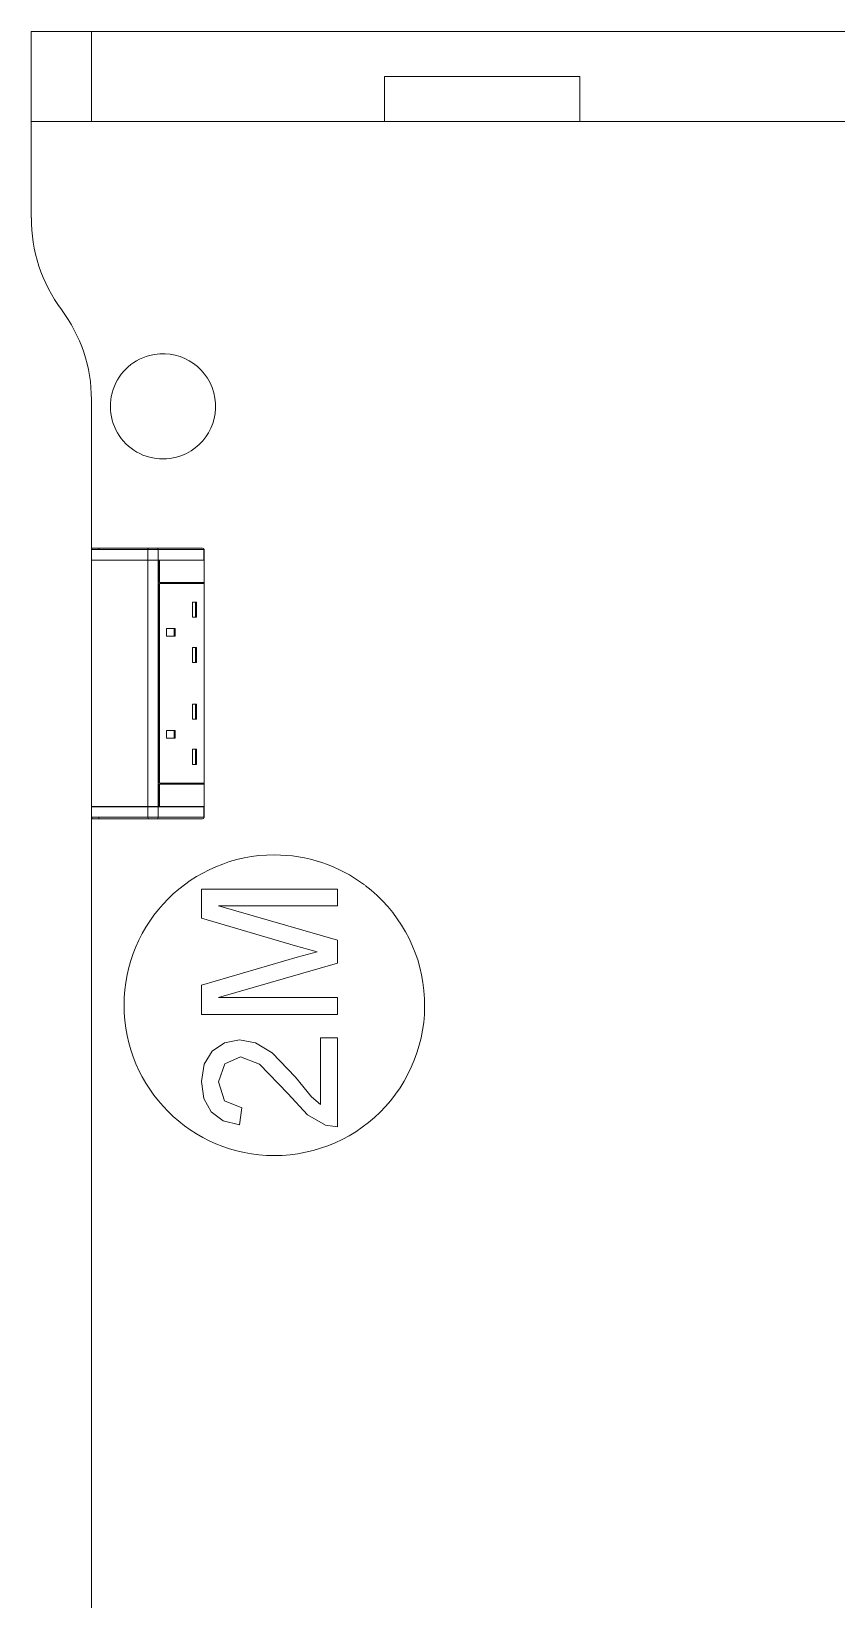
# Model space of a CAD drawing. Header units: millimetres. Extents: x 155927 to 295199, y -4084 to 97293.
# Drawn here: x 170273 to 170809, y 9940 to 10983 of the extents above; entities that cross this region are included whole.
import ezdxf

# ---------------------------------------------------------------- set-up
doc = ezdxf.new("R2010")
doc.units = ezdxf.units.MM
doc.header["$MEASUREMENT"] = 0
doc.layers.add('I-FURN', color=8, linetype='CONTINUOUS', lineweight=9)

msp = doc.modelspace()

# ---------------------------------------------------------------- linework, layer by layer
at = {"layer": 'I-FURN'}
for p, q in [((170312.8, 10982.7), (170272.8, 10982.7)), ((170272.8, 10982.7), (171072.8, 10982.7)), ((170272.8, 10922.7), (170272.8, 10982.7)), ((170272.8, 10922.7), (170272.8, 10982.7)), ((170272.8, 10982.7), (170272.8, 10858.8)), ((171072.8, 10982.7), (170272.8, 10982.7)), ((170272.8, 10982.7), (171072.8, 10982.7)), ((170272.8, 10858.8), (170272.8, 10982.7)), ((171032.8, 10982.7), (170312.8, 10982.7)), ((170312.8, 10922.7), (170312.8, 10982.7)), ((170312.8, 10922.7), (170312.8, 10982.7)), ((170507.8, 10922.7), (170507.8, 10952.7)), ((170507.8, 10952.7), (170637.8, 10952.7)), ((170507.8, 10922.7), (170507.8, 10952.7)), ((170637.8, 10952.7), (170507.8, 10952.7)), ((170637.8, 10922.7), (170637.8, 10952.7)), ((170637.8, 10952.7), (170637.8, 10922.7)), ((170507.8, 10922.7), (170272.8, 10922.7)), ((170272.8, 10922.7), (170312.8, 10922.7)), ((170312.8, 10922.7), (171032.8, 10922.7)), ((170637.8, 10922.7), (170507.8, 10922.7)), ((171072.8, 10922.7), (170637.8, 10922.7)), ((170312.8, 10737.7), (170312.8, 10638.1)), ((170312.8, 10638.1), (170312.8, 10737.7)), ((170317.8, 10639.1), (170313.8, 10639.1)), ((170313.8, 10639.1), (170350.9, 10639.1)), ((170317.8, 10639.1), (170317.8, 10638.1)), ((170356.4, 10639.1), (170317.8, 10639.1)), ((170350.9, 10639.1), (170356.4, 10639.1)), ((170356.4, 10639.1), (170386.7, 10639.1)), ((170356.4, 10639.1), (170386.7, 10639.1)), ((170312.8, 10631.1), (170312.8, 10638.1)), ((170350.3, 10638.1), (170312.8, 10638.1)), ((170312.8, 10638.1), (170312.8, 10631.1)), ((170350.3, 10631.1), (170312.8, 10631.1)), ((170312.8, 10467.1), (170312.8, 10631)), ((170312.8, 10631), (170312.8, 10467.1)), ((170312.8, 10631), (170350.3, 10631)), ((170357.2, 10638.1), (170350.3, 10638.1)), ((170350.3, 10638.1), (170350.3, 10631.1)), ((170357.2, 10631.1), (170350.3, 10631.1)), ((170350.3, 10631), (170350.3, 10467.1)), ((170350.3, 10631), (170357.2, 10631)), ((170387.5, 10638.1), (170357.2, 10638.1)), ((170357.2, 10638.1), (170357.2, 10631.1)), ((170387.5, 10631.1), (170357.2, 10631.1)), ((170357.2, 10631), (170357.2, 10467.1)), ((170357.8, 10631), (170357.2, 10631)), ((170357.8, 10616.1), (170357.8, 10631)), ((170358, 10631.1), (170358, 10616.1)), ((170387.9, 10631.1), (170358, 10631.1)), ((170387.3, 10638.9), (170387.3, 10638.9)), ((170387.7, 10638.1), (170387.5, 10638.1)), ((170387.5, 10638.1), (170387.5, 10631.1)), ((170387.7, 10631.1), (170387.5, 10631.1)), ((170387.7, 10638.1), (170387.7, 10631.1)), ((170387.7, 10638.1), (170387.7, 10631.1)), ((170387.7, 10631.1), (170387.7, 10638.1)), ((170387.7, 10631), (170387.7, 10467.1)), ((170387.9, 10616.1), (170387.9, 10631.1)), ((170357.8, 10482.6), (170357.8, 10615.6)), ((170358, 10616.1), (170387.9, 10616.1)), ((170358, 10615.6), (170358, 10482.6)), ((170387.9, 10615.6), (170358, 10615.6)), ((170387.5, 10615.6), (170387.5, 10616.1)), ((170387.9, 10482.6), (170387.9, 10615.6)), ((170382.8, 10603), (170380, 10603)), ((170380, 10603), (170380, 10593)), ((170382.1, 10603), (170382.1, 10593)), ((170382.8, 10603), (170382.8, 10593)), ((170382.8, 10593), (170380, 10593)), ((170362.8, 10580.5), (170362.8, 10585.5)), ((170362.8, 10585.5), (170368.5, 10585.5)), ((170368.5, 10580.5), (170362.8, 10580.5)), ((170367.8, 10585.5), (170367.8, 10580.5)), ((170368.5, 10585.5), (170368.5, 10580.5)), ((170382.8, 10573), (170380, 10573)), ((170380, 10573), (170380, 10563)), ((170382.1, 10573), (170382.1, 10563)), ((170382.8, 10573), (170382.8, 10563)), ((170382.8, 10563), (170380, 10563)), ((170382.8, 10535.2), (170380, 10535.2)), ((170380, 10535.2), (170380, 10525.2)), ((170382.1, 10535.2), (170382.1, 10525.2)), ((170382.8, 10535.2), (170382.8, 10525.2)), ((170382.8, 10525.2), (170380, 10525.2)), ((170368.5, 10517.7), (170362.8, 10517.7)), ((170362.8, 10517.7), (170362.8, 10512.7)), ((170367.8, 10517.7), (170367.8, 10512.7)), ((170368.5, 10517.7), (170368.5, 10512.7)), ((170368.5, 10512.7), (170362.8, 10512.7)), ((170382.8, 10505.2), (170380, 10505.2)), ((170380, 10505.2), (170380, 10495.2)), ((170382.1, 10505.2), (170382.1, 10495.2)), ((170382.8, 10505.2), (170382.8, 10495.2)), ((170382.8, 10495.2), (170380, 10495.2)), ((170387.9, 10482.6), (170358, 10482.6)), ((170387.5, 10482.1), (170387.5, 10482.6)), ((170357.8, 10467.1), (170357.8, 10482.1)), ((170358, 10482.1), (170358, 10467.1)), ((170387.9, 10482.1), (170358, 10482.1)), ((170387.9, 10467.1), (170387.9, 10482.1)), ((170350.3, 10467.1), (170312.8, 10467.1)), ((170312.8, 10460), (170312.8, 10467)), ((170312.8, 10460), (170312.8, 10467)), ((170312.8, 10467), (170350.3, 10467)), ((170357.2, 10467.1), (170350.3, 10467.1)), ((170350.3, 10460), (170350.3, 10467)), ((170350.3, 10467), (170357.2, 10467)), ((170358, 10467.1), (170355.6, 10467.1)), ((170357.2, 10467.1), (170357.8, 10467.1)), ((170357.2, 10460), (170357.2, 10467)), ((170357.2, 10467), (170387.5, 10467)), ((170358, 10467.1), (170387.9, 10467.1)), ((170387.5, 10460), (170387.5, 10467)), ((170387.5, 10467), (170387.7, 10467)), ((170387.7, 10467), (170387.7, 10460)), ((170387.7, 10467), (170387.7, 10460)), ((170387.7, 10467), (170387.7, 10460)), ((170312.8, 10460), (170312.8, 9627.7)), ((170312.8, 9627.7), (170312.8, 10460)), ((170312.8, 10460), (170350.3, 10460)), ((170313.8, 10459), (170313.8, 10459)), ((170350.9, 10459), (170313.8, 10459)), ((170313.8, 10459), (170317.8, 10459)), ((170317.8, 10460), (170317.8, 10459)), ((170317.8, 10459), (170356.4, 10459)), ((170350.3, 10460), (170357.2, 10460)), ((170356.4, 10459), (170350.9, 10459)), ((170386.7, 10459), (170356.4, 10459)), ((170386.7, 10459), (170356.4, 10459)), ((170357.2, 10460), (170387.5, 10460)), ((170387.3, 10459.2), (170387.3, 10459.3)), ((170387.5, 10460), (170387.7, 10460)), ((170476.4, 10412.3), (170386, 10412.3)), ((170386, 10412.3), (170386, 10392.8)), ((170476.4, 10401), (170476.4, 10412.3)), ((170476.4, 10378.3), (170397.3, 10401)), ((170397.3, 10401), (170476.4, 10401)), ((170386, 10392.8), (170448.6, 10374.6)), ((170476.4, 10362.9), (170476.4, 10378.3)), ((170448.6, 10374.6), (170463, 10370.6)), ((170463, 10370.6), (170449.7, 10366.9)), ((170449.7, 10366.9), (170386, 10348.4)), ((170397.3, 10340.2), (170476.4, 10362.9)), ((170386, 10348.4), (170386, 10328.9)), ((170476.4, 10340.2), (170397.3, 10340.2)), ((170476.4, 10328.9), (170476.4, 10340.2)), ((170386, 10328.9), (170476.4, 10328.9)), ((170401.3, 10310.1), (170393.2, 10304.5)), ((170411.2, 10312), (170401.3, 10310.1)), ((170421.9, 10310), (170411.2, 10312)), ((170433, 10303.3), (170421.9, 10310)), ((170465.1, 10313.4), (170465.1, 10269)), ((170476.4, 10313.4), (170465.1, 10313.4)), ((170476.4, 10254.1), (170476.4, 10313.4)), ((170387.8, 10295.7), (170386, 10284.3)), ((170393.2, 10304.5), (170387.8, 10295.7)), ((170397.3, 10284.1), (170401.5, 10296.1)), ((170401.5, 10296.1), (170411.9, 10300.7)), ((170411.9, 10300.7), (170424.7, 10295.8)), ((170424.7, 10295.8), (170443.5, 10276.3)), ((170448.5, 10287.1), (170433, 10303.3)), ((170459.3, 10274.1), (170448.5, 10287.1)), ((170386, 10284.3), (170387.6, 10272.9)), ((170401.4, 10271.5), (170397.3, 10284.1)), ((170443.5, 10276.3), (170456.6, 10262.1)), ((170465.1, 10269), (170459.3, 10274.1)), ((170387.6, 10272.9), (170392.5, 10264.1)), ((170392.5, 10264.1), (170400.5, 10258.2)), ((170412.8, 10266.8), (170401.4, 10271.5)), ((170411.4, 10255.5), (170412.8, 10266.8)), ((170400.5, 10258.2), (170411.4, 10255.5)), ((170456.6, 10262.1), (170468.6, 10255.3)), ((170468.6, 10255.3), (170476.4, 10254.1))]:
    msp.add_line(p, q, dxfattribs=at)
at = {"layer": 'I-FURN', "flags": 128}
for points in [[(170313.8, 10639.1), (170313.8, 10639.1), (170313.7, 10639.1), (170313.7, 10639.1), (170313.7, 10639.1), (170313.6, 10639.1), (170313.6, 10639.1), (170313.5, 10639.1), (170313.5, 10639.1), (170313.5, 10639.1), (170313.4, 10639.1), (170313.4, 10639), (170313.4, 10639), (170313.3, 10639), (170313.3, 10639), (170313.3, 10639), (170313.2, 10638.9), (170313.2, 10638.9), (170313.2, 10638.9), (170313.1, 10638.9), (170313.1, 10638.8), (170313.1, 10638.8), (170313.1, 10638.8), (170313, 10638.7), (170313, 10638.7), (170313, 10638.7), (170313, 10638.6), (170312.9, 10638.6), (170312.9, 10638.6), (170312.9, 10638.5), (170312.9, 10638.5), (170312.9, 10638.5), (170312.9, 10638.4), (170312.9, 10638.4), (170312.8, 10638.3), (170312.8, 10638.3), (170312.8, 10638.3), (170312.8, 10638.2), (170312.8, 10638.2), (170312.8, 10638.1), (170312.8, 10638.1)], [(170317.8, 10639.1), (170317.7, 10639.1), (170317.5, 10639.1), (170317.3, 10639.1), (170317.2, 10639.1), (170317, 10639.1), (170316.9, 10639.1), (170316.7, 10639.1), (170316.6, 10639.1), (170316.4, 10639.1), (170316.3, 10639.1), (170316.1, 10639.1), (170316, 10639.1), (170315.8, 10639.1), (170315.7, 10639.1), (170315.6, 10639.1), (170315.4, 10639.1), (170315.3, 10639.1), (170315.2, 10639.1), (170315.1, 10639.1), (170315, 10639.1), (170314.8, 10639.1), (170314.7, 10639.1), (170314.6, 10639.1), (170314.5, 10639.1), (170314.5, 10639.1), (170314.4, 10639.1), (170314.3, 10639.1), (170314.2, 10639.1), (170314.2, 10639.1), (170314.1, 10639.1), (170314, 10639.1), (170314, 10639.1), (170313.9, 10639.1), (170313.9, 10639.1), (170313.9, 10639.1), (170313.9, 10639.1), (170313.8, 10639.1), (170313.8, 10639.1), (170313.8, 10639.1)], [(170313.8, 10639.1), (170313.8, 10639.1), (170313.8, 10639.1)], [(170313.8, 10639.1), (170314.1, 10639.1), (170314.5, 10639.1), (170315.1, 10639.1), (170315.8, 10639.1), (170316.6, 10639.1), (170317.5, 10639.1), (170318.6, 10639.1), (170319.8, 10639.1), (170321.1, 10639.1), (170322.6, 10639.1), (170324.2, 10639.1), (170325.9, 10639.1), (170327.7, 10639.1), (170329.6, 10639.1), (170331.7, 10639.1), (170333.8, 10639.1), (170336.1, 10639.1), (170338.4, 10639.1), (170340.9, 10639.1), (170343.5, 10639.1), (170346.1, 10639.1), (170348.8, 10639.1), (170350.9, 10639.1)], [(170350.9, 10639.1), (170351, 10639.1), (170351.1, 10639.1), (170351.3, 10639.1), (170351.4, 10639.1), (170351.6, 10639.1), (170351.7, 10639.1), (170351.9, 10639.1), (170352, 10639.1), (170352.2, 10639.1), (170352.3, 10639.1), (170352.5, 10639.1), (170352.6, 10639.1), (170352.8, 10639.1), (170353, 10639.1), (170353.1, 10639.1), (170353.3, 10639.1), (170353.4, 10639.1), (170353.6, 10639.1), (170353.7, 10639.1), (170353.9, 10639.1), (170354.1, 10639.1), (170354.2, 10639.1), (170354.4, 10639.1), (170354.5, 10639.1), (170354.7, 10639.1), (170354.8, 10639.1), (170355, 10639.1), (170355.1, 10639.1), (170355.2, 10639.1), (170355.4, 10639.1), (170355.5, 10639.1), (170355.6, 10639.1), (170355.8, 10639.1), (170355.9, 10639.1), (170356, 10639.1), (170356.1, 10639.1), (170356.2, 10639.1), (170356.3, 10639.1), (170356.4, 10639.1)], [(170387.7, 10638.1), (170387.7, 10638.2), (170387.7, 10638.2), (170387.7, 10638.3), (170387.7, 10638.3), (170387.6, 10638.3), (170387.6, 10638.4), (170387.6, 10638.4), (170387.6, 10638.5), (170387.6, 10638.5), (170387.6, 10638.5), (170387.6, 10638.6), (170387.6, 10638.6), (170387.5, 10638.6)], [(170312.8, 10460), (170312.8, 10460), (170312.8, 10459.9), (170312.8, 10459.9), (170312.8, 10459.9), (170312.8, 10459.8), (170312.9, 10459.8), (170312.9, 10459.7), (170312.9, 10459.7), (170312.9, 10459.7), (170312.9, 10459.6), (170312.9, 10459.6), (170312.9, 10459.6), (170313, 10459.5), (170313, 10459.5), (170313, 10459.5), (170313, 10459.4), (170313, 10459.4), (170313.1, 10459.4), (170313.1, 10459.3), (170313.1, 10459.3), (170313.2, 10459.3), (170313.2, 10459.2), (170313.2, 10459.2), (170313.2, 10459.2), (170313.3, 10459.2), (170313.3, 10459.2), (170313.4, 10459.1), (170313.4, 10459.1), (170313.4, 10459.1), (170313.5, 10459.1), (170313.5, 10459.1), (170313.5, 10459.1), (170313.6, 10459), (170313.6, 10459), (170313.7, 10459), (170313.7, 10459), (170313.7, 10459), (170313.8, 10459), (170313.8, 10459), (170313.8, 10459)], [(170350.9, 10459), (170348.1, 10459), (170345.4, 10459), (170342.8, 10459), (170340.2, 10459), (170337.8, 10459), (170335.5, 10459), (170333.3, 10459), (170331.1, 10459), (170329.1, 10459), (170327.2, 10459), (170325.4, 10459), (170323.8, 10459), (170322.2, 10459), (170320.8, 10459), (170319.5, 10459), (170318.3, 10459), (170317.3, 10459), (170316.3, 10459), (170315.6, 10459), (170314.9, 10459), (170314.4, 10459), (170314, 10459), (170313.8, 10459)], [(170313.8, 10459), (170313.8, 10459), (170313.8, 10459), (170313.9, 10459), (170313.9, 10459), (170313.9, 10459), (170313.9, 10459), (170314, 10459), (170314, 10459), (170314.1, 10459), (170314.1, 10459), (170314.2, 10459), (170314.3, 10459), (170314.4, 10459), (170314.4, 10459), (170314.5, 10459), (170314.6, 10459), (170314.7, 10459), (170314.8, 10459), (170314.9, 10459), (170315, 10459), (170315.2, 10459), (170315.3, 10459), (170315.4, 10459), (170315.5, 10459), (170315.7, 10459), (170315.8, 10459), (170315.9, 10459), (170316.1, 10459), (170316.2, 10459), (170316.4, 10459), (170316.5, 10459), (170316.7, 10459), (170316.8, 10459), (170317, 10459), (170317.1, 10459), (170317.3, 10459), (170317.5, 10459), (170317.6, 10459), (170317.8, 10459), (170317.8, 10459)], [(170356.4, 10459), (170356.3, 10459), (170356.2, 10459), (170356.1, 10459), (170356, 10459), (170355.9, 10459), (170355.8, 10459), (170355.6, 10459), (170355.5, 10459), (170355.4, 10459), (170355.2, 10459), (170355.1, 10459), (170355, 10459), (170354.8, 10459), (170354.7, 10459), (170354.5, 10459), (170354.4, 10459), (170354.2, 10459), (170354.1, 10459), (170353.9, 10459), (170353.7, 10459), (170353.6, 10459), (170353.4, 10459), (170353.3, 10459), (170353.1, 10459), (170353, 10459), (170352.8, 10459), (170352.6, 10459), (170352.5, 10459), (170352.3, 10459), (170352.2, 10459), (170352, 10459), (170351.9, 10459), (170351.7, 10459), (170351.6, 10459), (170351.4, 10459), (170351.3, 10459), (170351.1, 10459), (170351, 10459), (170350.9, 10459)], [(170387.5, 10459.5), (170387.6, 10459.5), (170387.6, 10459.6), (170387.6, 10459.6), (170387.6, 10459.7), (170387.6, 10459.7), (170387.6, 10459.7), (170387.6, 10459.8), (170387.6, 10459.8), (170387.7, 10459.8), (170387.7, 10459.9), (170387.7, 10459.9), (170387.7, 10460), (170387.7, 10460), (170387.7, 10460)]]:
    msp.add_lwpolyline(points, dxfattribs=at)
at = {"layer": 'I-FURN'}
for centre, radius, start, end in [((170372.9, 10857.7), 100, 179.3744, 216.8699), ((170372.9, 10857.7), 100, 179.3744, 216.8699), ((170212.8, 10737.7), 100, 0, 36.8699), ((170212.8, 10737.7), 100, 0, 36.8699), ((170360.4, 10733.3), 35, 105, 165), ((170360.4, 10733.3), 35, 285, 105), ((170360.4, 10733.3), 35, 165.2996, 285), ((170434.5, 10335), 100, 90, 270), ((170434.5, 10335), 100, 53.1005, 90), ((170434.5, 10335), 100, 5.6547, 52.8621), ((170434.5, 10335), 100, 270, 5.4446)]:
    msp.add_arc(centre, radius, start, end, dxfattribs=at)
at = {"layer": 'I-FURN', "extrusion": (0, 0, -1)}
for centre, major_axis, ratio, start_param, end_param in [((170313.8, 10638.1), (0, -1), 0.998113, 1.570796, 3.141593), ((170350.9, 10638.1), (0, -1), 0.56467, 1.570796, 3.141593), ((170356.4, 10638.1), (0, -1), 0.819152, 3.141593, 4.712389), ((170386.7, 10638.1), (0, 1), 0.819152, 0, 1.570796), ((170313.8, 10460), (0, -1), 0.998113, 0, 1.570796), ((170350.9, 10460), (0, -1), 0.56467, 0, 1.570796), ((170356.4, 10460), (0, -1), 0.819152, 4.712389, 6.283185), ((170386.7, 10460), (0, -1), 0.819152, 4.712389, 6.283185)]:
    msp.add_ellipse(centre, major_axis=major_axis, ratio=ratio, start_param=start_param, end_param=end_param, dxfattribs=at)

doc.saveas('drawing.dxf')
